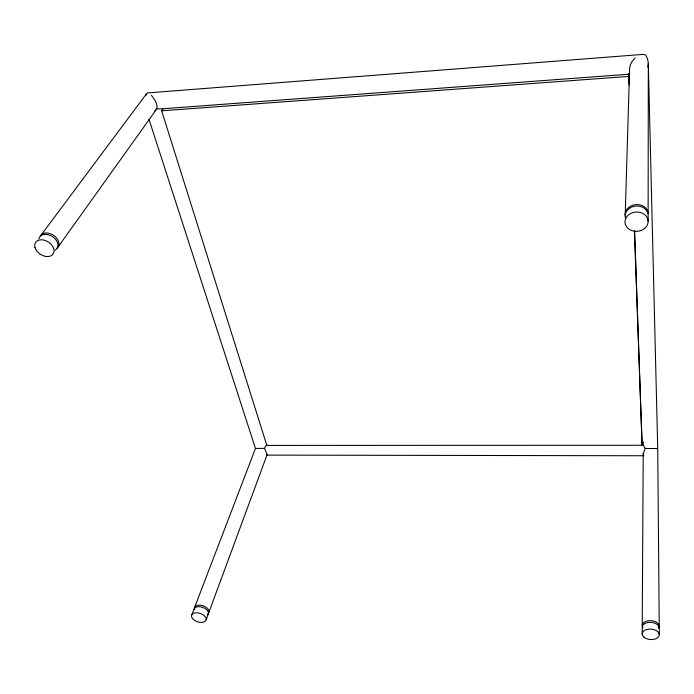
<?xml version="1.0" encoding="UTF-8"?>
<svg xmlns="http://www.w3.org/2000/svg" width="694" height="694" viewBox="0 0 694 694"><rect width="100%" height="100%" fill="white"/><g stroke="black" fill="none" stroke-linecap="round" stroke-linejoin="round"><path stroke-width="1.04" d="M648.127 221.23A11.581 9.647 -3.9 0 0 630.551 213.561A11.581 9.647 -3.9 0 0 631.002 230.278A11.581 9.647 -3.9 0 0 648.127 221.23L648.135 215.183A11.494 9.612 -4.2 0 0 635.201 206.135A11.494 9.612 -4.2 0 0 625.468 218.098M642.184 634.03L642.228 627.281A8.528 5.231 4.5 0 1 650.556 622.31A8.528 5.231 4.5 0 1 659.239 627.888L659.3 634.663M642.236 625.606L643.208 453.555L645.22 448.463L657.14 448.558M163.255 108.542L161.659 110.806L266.843 445.418L642.106 445.279L634.62 230.46M629.154 85.058L628.929 73.434M625.216 214.741L629.597 68.767L630.204 65.141L632.156 61.341L635.157 57.975M647.806 67.266L648.309 63.406L647.528 58.686L645.437 54.8L642.358 54.436L147.718 92.909L146.677 93.543L40.608 235.726A10.401 7.304 33 0 1 54.384 235.891A10.401 7.304 33 0 1 56.813 248.331M206.179 619.707L208.417 613.617M208.981 612.108L267.147 454.553L264.518 448.359L255.461 448.445L194.415 607.944M191.518 615.509L193.834 609.445A7.599 4.433 18.6 0 1 203.385 607.623A7.599 4.433 18.6 0 1 207.532 615.136M643.633 442.026L643.052 443.492L643.616 445.756L645.22 448.463M145.801 95.434L146.677 93.543M266.756 444.455L264.518 448.359M58.131 246.934L156.931 108.689C157.79 103.701 154.354 99.051 151.431 95.312M267.147 454.553L266.661 455.108L643.303 455.75M154.389 111.326L156.931 108.689L159.967 108.967L629.571 74.189M161.659 110.806L628.842 76.409M643.208 453.555L643.832 455.151M149.002 119.359L255.461 448.445M628.998 73.529L629.389 84.356M634.403 231.093L642.106 445.279M659.231 626.205L657.73 448.662L648.309 63.406L648.135 213.683A11.477 9.603 -4.3 0 0 635.227 204.652A11.477 9.603 -4.3 0 0 625.511 216.597M642.965 627.628A8.51 5.231 4.5 0 1 650.556 620.636A8.51 5.231 4.5 0 1 658.632 628.191M38.89 238.892A10.419 7.313 33 0 1 52.839 236.845A10.419 7.313 33 0 1 54.982 250.23M194.65 609.774A7.591 4.442 18.6 0 1 202.553 605.628A7.591 4.442 18.6 0 1 208.087 613.626M644.041 637.239A8.571 5.231 4.6 0 0 658.701 636.641A8.571 5.231 4.6 0 0 649.489 629.076A8.571 5.231 4.6 0 0 644.041 637.239M34.969 247.446A10.488 7.322 32.8 0 0 51.018 255.765A10.488 7.322 32.8 0 0 47.114 241.304A10.488 7.322 32.8 0 0 34.969 247.446M192.507 618.571A7.643 4.433 18.6 0 0 205.285 621.217A7.643 4.433 18.6 0 0 198.753 612.984A7.643 4.433 18.6 0 0 192.507 618.571"/></g></svg>
